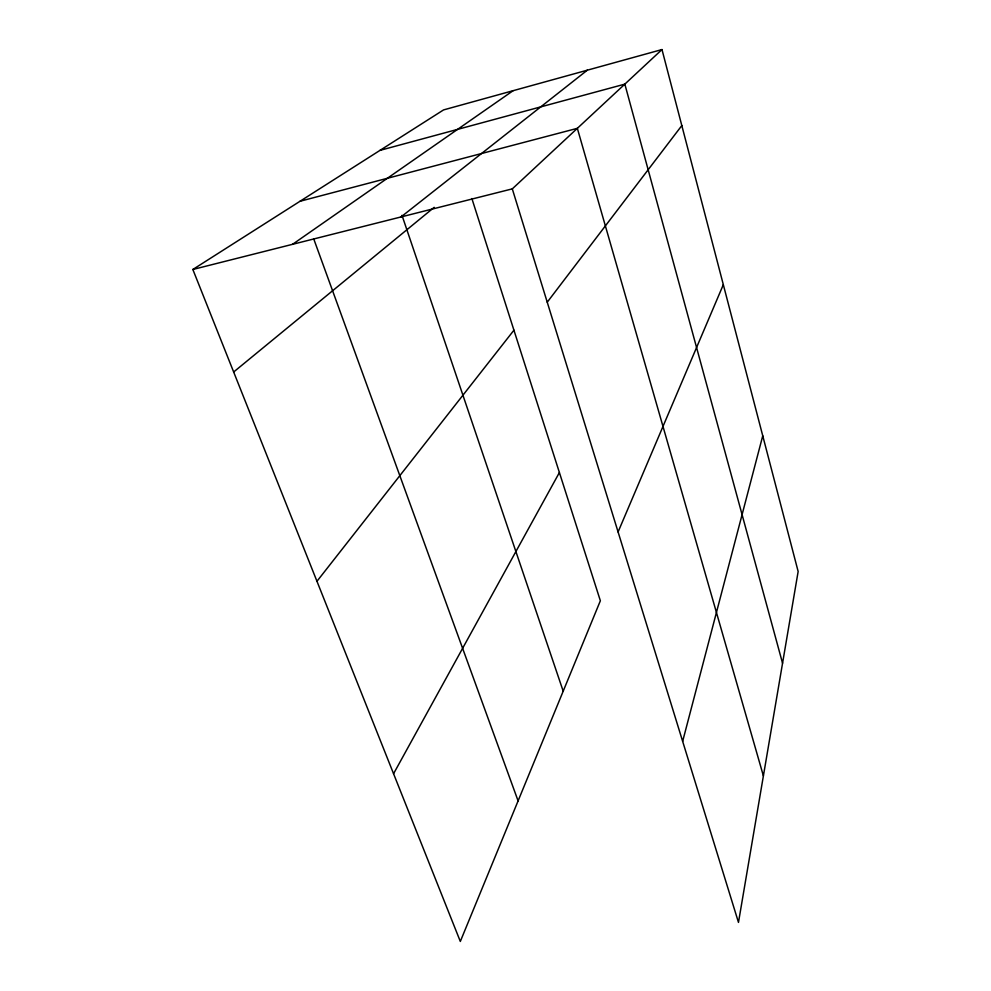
<?xml version="1.0" encoding="UTF-8"?>
<svg xmlns="http://www.w3.org/2000/svg" width="991" height="991" viewBox="0 0 991 991"><rect width="100%" height="100%" fill="white"/><g stroke="black" fill="none" stroke-linecap="round" stroke-linejoin="round"><path stroke-width="1.49" d="M682.65 741.355L762.748 435.805M618.087 531.956L723.319 284.652M393.563 773.736L559.395 472.534M547.243 302.205L681.82 125.56M316.959 581.296L513.933 330.201M512.297 188.872L661.988 49.55L798.151 571.497L738.481 922.41L512.297 188.872L192.849 269.478L460.32 941.45L600.36 600.769L471.877 198.547M233.653 371.997L434.194 207.33M401.033 216.942L587.316 70.188M292.58 244.306L513.103 90.701M192.849 269.478L443.559 109.914L661.988 49.55M379.987 150.372L624.838 84.136L782.556 663.239M300.038 201.26L577.344 128.334L763.392 775.891M313.689 238.794L518.095 800.901M401.987 215.332L563.198 691.185"/></g></svg>
